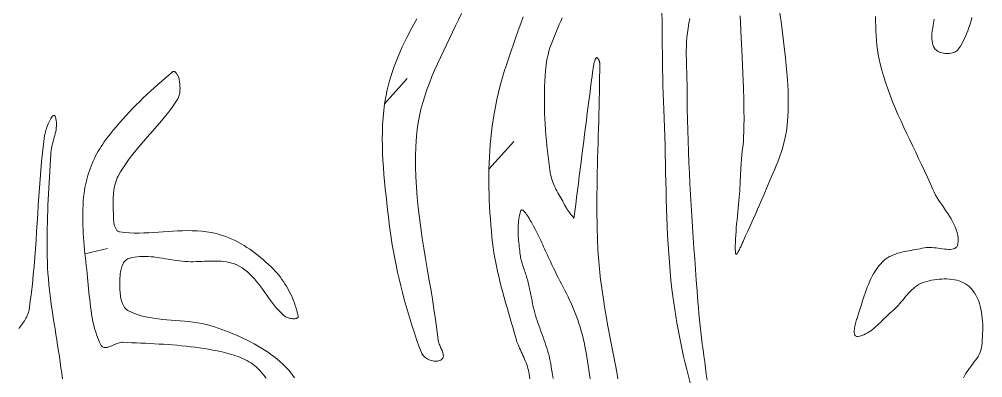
# Model space of a CAD drawing. Header units: inches. Extents: x -12 to 23, y -13.2 to 21.7.
# Drawn here: x 15.91 to 21.16, y -1.04 to 0.91 of the extents above; entities that cross this region are included whole.
import ezdxf

# ---------------------------------------------------------------- set-up
doc = ezdxf.new("R2010")
doc.units = ezdxf.units.IN
doc.header["$MEASUREMENT"] = 0
doc.layers.get('0').update_dxf_attribs({"lineweight": 0})

msp = doc.modelspace()

# ---------------------------------------------------------------- linework, layer by layer
at = {"color": 7, "linetype": 'Continuous', "lineweight": 0}
for p, q in [((18.074, 0.9156), (18.0458, 0.8652)), ((18.2843, 0.8762), (18.3008, 0.9103)), ((18.3008, 0.9103), (18.317, 0.9443)), ((18.0458, 0.8652), (18.0191, 0.8143)), ((18.251, 0.8079), (18.2677, 0.8421)), ((18.2677, 0.8421), (18.2843, 0.8762)), ((18.0191, 0.8143), (17.994, 0.7626)), ((18.2343, 0.7737), (18.251, 0.8079)), ((17.994, 0.7626), (17.9709, 0.7101)), ((18.2015, 0.7049), (18.2178, 0.7394)), ((18.2178, 0.7394), (18.2343, 0.7737)), ((17.9709, 0.7101), (17.9498, 0.6567)), ((18.1857, 0.6704), (18.2015, 0.7049)), ((17.9498, 0.6567), (17.9312, 0.6023)), ((18.1557, 0.6009), (18.1704, 0.6357)), ((18.1704, 0.6357), (18.1857, 0.6704)), ((17.9312, 0.6023), (17.9205, 0.5656)), ((18.1417, 0.5658), (18.1557, 0.6009)), ((17.9114, 0.5286), (17.9038, 0.4913)), ((17.9205, 0.5656), (17.9114, 0.5286)), ((18.1165, 0.4952), (18.1286, 0.5306)), ((18.1286, 0.5306), (18.1417, 0.5658)), ((17.9038, 0.4913), (17.8977, 0.4536)), ((18.1054, 0.4595), (18.1165, 0.4952)), ((17.8977, 0.4536), (17.8928, 0.4158)), ((18.0871, 0.3873), (18.0956, 0.4235)), ((18.0956, 0.4235), (18.1054, 0.4595)), ((17.8892, 0.3777), (17.8868, 0.3394)), ((17.8928, 0.4158), (17.8892, 0.3777)), ((18.08, 0.3508), (18.0871, 0.3873)), ((17.8868, 0.3394), (17.8854, 0.3009)), ((18.0745, 0.314), (18.08, 0.3508)), ((17.8854, 0.3009), (17.885, 0.2623)), ((18.0672, 0.2213), (18.0707, 0.2768)), ((18.0707, 0.2768), (18.0745, 0.314)), ((17.885, 0.2623), (17.8855, 0.2236)), ((17.8855, 0.2236), (17.8867, 0.1848)), ((18.0657, 0.1658), (18.0672, 0.2213)), ((17.8867, 0.1848), (17.8887, 0.146)), ((18.0659, 0.1104), (18.0657, 0.1658)), ((17.8887, 0.146), (17.8912, 0.1072)), ((17.8912, 0.1072), (17.8943, 0.0683)), ((18.0677, 0.055), (18.0659, 0.1104)), ((17.8943, 0.0683), (17.8978, 0.0295)), ((18.0709, -0.0005), (18.0677, 0.055)), ((17.8978, 0.0295), (17.9016, -0.0092)), ((17.9016, -0.0092), (17.9057, -0.0478)), ((17.9057, -0.0478), (17.9099, -0.0863)), ((18.0754, -0.0558), (18.0709, -0.0005)), ((17.9099, -0.0863), (17.9142, -0.1246)), ((18.081, -0.1112), (18.0754, -0.0558)), ((17.9142, -0.1246), (17.9185, -0.1627)), ((18.0876, -0.1666), (18.081, -0.1112)), ((17.9185, -0.1627), (17.923, -0.2004)), ((17.923, -0.2004), (17.9279, -0.2381)), ((18.095, -0.222), (18.0876, -0.1666)), ((17.9279, -0.2381), (17.9334, -0.2757)), ((18.1032, -0.2773), (18.095, -0.222)), ((17.9334, -0.2757), (17.9394, -0.3133)), ((17.9394, -0.3133), (17.9459, -0.3507)), ((18.1118, -0.3326), (18.1032, -0.2773)), ((17.9459, -0.3507), (17.9529, -0.3881)), ((18.1209, -0.388), (18.1118, -0.3326)), ((17.9529, -0.3881), (17.9604, -0.4255)), ((18.1301, -0.4433), (18.1209, -0.388)), ((17.9604, -0.4255), (17.9683, -0.4627)), ((17.9683, -0.4627), (17.9767, -0.4999)), ((18.1395, -0.4986), (18.1301, -0.4433)), ((17.9767, -0.4999), (17.9856, -0.5369)), ((18.1488, -0.5539), (18.1395, -0.4986)), ((17.9856, -0.5369), (17.9949, -0.5739)), ((17.9949, -0.5739), (18.0047, -0.6107)), ((18.1579, -0.6092), (18.1488, -0.5539)), ((18.0047, -0.6107), (18.0149, -0.6474)), ((18.1666, -0.6646), (18.1579, -0.6092)), ((18.0149, -0.6474), (18.0256, -0.684)), ((18.1748, -0.7199), (18.1666, -0.6646)), ((18.0256, -0.684), (18.0367, -0.7204)), ((18.0367, -0.7204), (18.0482, -0.7567)), ((18.1823, -0.7752), (18.1748, -0.7199)), ((18.0482, -0.7567), (18.0601, -0.7928)), ((18.189, -0.8305), (18.1823, -0.7752)), ((18.0601, -0.7928), (18.0724, -0.8288)), ((18.0724, -0.8288), (18.085, -0.8646)), ((18.1899, -0.8361), (18.189, -0.8305)), ((18.189, -0.8305), (18.189, -0.8305)), ((18.1913, -0.8418), (18.1899, -0.8361)), ((18.085, -0.8646), (18.0981, -0.9003)), ((18.1932, -0.8476), (18.1913, -0.8418)), ((18.1953, -0.8535), (18.1932, -0.8476)), ((18.1978, -0.8595), (18.1953, -0.8535)), ((18.2004, -0.8656), (18.1978, -0.8595)), ((18.2031, -0.8717), (18.2004, -0.8656)), ((18.2058, -0.8777), (18.2031, -0.8717)), ((18.2084, -0.8837), (18.2058, -0.8777)), ((18.2109, -0.8897), (18.2084, -0.8837)), ((18.2131, -0.8955), (18.2109, -0.8897)), ((18.0981, -0.9003), (18.1005, -0.9056)), ((18.1005, -0.9056), (18.1037, -0.9108)), ((18.1037, -0.9108), (18.1075, -0.9157)), ((18.1075, -0.9157), (18.1118, -0.9204)), ((18.1118, -0.9204), (18.1167, -0.9249)), ((18.1167, -0.9249), (18.122, -0.929)), ((18.122, -0.929), (18.1278, -0.9327)), ((18.1278, -0.9327), (18.1338, -0.9361)), ((18.1338, -0.9361), (18.1401, -0.9392)), ((18.1401, -0.9392), (18.1466, -0.9418)), ((18.1466, -0.9418), (18.1533, -0.9439)), ((18.1533, -0.9439), (18.16, -0.9456)), ((18.1921, -0.9458), (18.1978, -0.944)), ((18.1978, -0.944), (18.2032, -0.9415)), ((18.2032, -0.9415), (18.208, -0.9383)), ((18.208, -0.9383), (18.2118, -0.9348)), ((18.2118, -0.9348), (18.2146, -0.9309)), ((18.215, -0.9012), (18.2131, -0.8955)), ((18.2146, -0.9309), (18.2165, -0.9266)), ((18.2165, -0.9067), (18.215, -0.9012)), ((18.2175, -0.9121), (18.2165, -0.9067)), ((18.2165, -0.9266), (18.2176, -0.9221)), ((18.2178, -0.9172), (18.2175, -0.9121)), ((18.2176, -0.9221), (18.2178, -0.9172)), ((18.16, -0.9456), (18.1667, -0.9467)), ((18.1667, -0.9467), (18.1733, -0.9474)), ((18.1733, -0.9474), (18.1798, -0.9474)), ((18.1798, -0.9474), (18.1861, -0.9469)), ((18.1861, -0.9469), (18.1921, -0.9458))]:
    msp.add_line(p, q, dxfattribs=at)
at = {"color": 30, "linetype": 'Continuous', "lineweight": 0, "true_color": 0xff7e00}
for p, q in [((17.8977, 0.4536), (18.0215, 0.59)), ((18.4664, 0.0968), (18.6018, 0.2471)), ((16.2654, -0.3626), (16.388, -0.3332))]:
    msp.add_line(p, q, dxfattribs=at)
at = {"color": 7, "linetype": 'Continuous', "lineweight": 0, "flags": 128}
for points in [[(19.409, 0.9479), (19.4094, 0.904), (19.4098, 0.8601), (19.4102, 0.8162), (19.4106, 0.7723), (19.4111, 0.7284), (19.4117, 0.6846), (19.4124, 0.6408), (19.4132, 0.597), (19.4143, 0.5533), (19.4156, 0.5097), (19.4171, 0.4661), (19.4189, 0.4226), (19.421, 0.3737), (19.4228, 0.3247), (19.4243, 0.2758), (19.4256, 0.2268), (19.4267, 0.1778), (19.4278, 0.1287), (19.4289, 0.0797), (19.4299, 0.0307), (19.431, -0.0183), (19.4323, -0.0673), (19.4337, -0.1163), (19.4354, -0.1653), (19.4373, -0.2142), (19.4396, -0.2631), (19.4422, -0.312), (19.4454, -0.3609), (19.449, -0.4097), (19.4531, -0.4584), (19.4579, -0.5071), (19.4633, -0.5558), (19.4679, -0.5926), (19.4729, -0.6293), (19.4783, -0.6659), (19.4842, -0.7025), (19.4904, -0.739), (19.4971, -0.7755), (19.504, -0.8119), (19.5114, -0.8482), (19.519, -0.8845), (19.527, -0.9208), (19.5353, -0.9569), (19.5438, -0.993), (19.5526, -1.0291), (19.5617, -1.0651)], [(19.8352, 0.9319), (19.8411, 0.8127), (19.8458, 0.7085), (19.8495, 0.6182), (19.8523, 0.5406), (19.8542, 0.4745), (19.8553, 0.4185), (19.8558, 0.3716), (19.8556, 0.3324), (19.8549, 0.2998), (19.8537, 0.2726), (19.8522, 0.2494), (19.8504, 0.2292), (19.8484, 0.2107), (19.8462, 0.1926), (19.844, 0.1737), (19.8419, 0.1529), (19.8398, 0.1288), (19.838, 0.1004), (19.8364, 0.0663), (19.8352, 0.0253), (19.8348, 0.0118), (19.8339, -0.0032), (19.8328, -0.0195), (19.8314, -0.0369), (19.8297, -0.0553), (19.8279, -0.0746), (19.8259, -0.0945), (19.8239, -0.1151), (19.8218, -0.136), (19.8197, -0.1572), (19.8177, -0.1785), (19.8157, -0.1998), (19.8139, -0.221), (19.8123, -0.2418), (19.8109, -0.2621), (19.8098, -0.2819), (19.8089, -0.3009), (19.8085, -0.319), (19.8084, -0.336), (19.8088, -0.3519), (19.8092, -0.3571), (19.81, -0.3609), (19.8111, -0.3633), (19.8125, -0.3644), (19.8142, -0.3643), (19.8161, -0.3631), (19.8182, -0.3609), (19.8205, -0.3579), (19.8229, -0.3541), (19.8255, -0.3496), (19.8282, -0.3445), (19.831, -0.339), (19.8339, -0.3331), (19.8367, -0.327), (19.8396, -0.3207), (19.8425, -0.3144), (19.8453, -0.3081), (19.848, -0.302), (19.8507, -0.2961), (19.8532, -0.2906), (19.8648, -0.2654), (19.8762, -0.2404), (19.8874, -0.2158), (19.8984, -0.1915), (19.9091, -0.1674), (19.9197, -0.1436), (19.93, -0.1202), (19.9402, -0.097), (19.9502, -0.0741), (19.9599, -0.0515), (19.9695, -0.0293), (19.9789, -0.0073), (19.9881, 0.0144), (19.9971, 0.0357), (20.0059, 0.0568), (20.0146, 0.0776), (20.0231, 0.098), (20.0314, 0.1181), (20.0396, 0.1379), (20.0476, 0.1574), (20.0643, 0.2041), (20.0771, 0.253), (20.0865, 0.3039), (20.0928, 0.3567), (20.0962, 0.4112), (20.0971, 0.4671), (20.0957, 0.5244), (20.0925, 0.5828), (20.0877, 0.6422), (20.0817, 0.7023), (20.0747, 0.763), (20.0672, 0.8242), (20.0593, 0.8856), (20.0514, 0.947)], [(18.6525, 0.9259), (18.6392, 0.8888), (18.6259, 0.8517), (18.6126, 0.8146), (18.5995, 0.7774), (18.5865, 0.7402), (18.5739, 0.7029), (18.5617, 0.6654), (18.5499, 0.6278), (18.5387, 0.5901), (18.5281, 0.5522), (18.5183, 0.514), (18.5092, 0.4756), (18.501, 0.437), (18.4938, 0.398), (18.4884, 0.3649), (18.4837, 0.3317), (18.4796, 0.2984), (18.476, 0.265), (18.473, 0.2315), (18.4706, 0.1979), (18.4687, 0.1643), (18.4673, 0.1306), (18.4664, 0.0968), (18.4659, 0.063), (18.4659, 0.0292), (18.4663, -0.0046), (18.4671, -0.0384), (18.4683, -0.0722), (18.4699, -0.106), (18.4718, -0.1397), (18.474, -0.1734), (18.4766, -0.207), (18.4794, -0.2406), (18.4825, -0.274), (18.4855, -0.3018), (18.4891, -0.3294), (18.4933, -0.357), (18.498, -0.3844), (18.5032, -0.4117), (18.5088, -0.439), (18.5148, -0.4661), (18.5212, -0.4932), (18.5279, -0.5202), (18.5349, -0.5472), (18.5421, -0.5741), (18.5495, -0.6009), (18.5571, -0.6278), (18.5647, -0.6546), (18.5724, -0.6813), (18.5802, -0.7081), (18.5879, -0.7348), (18.5956, -0.7615), (18.6031, -0.7883), (18.6105, -0.815), (18.6136, -0.8254), (18.617, -0.8358), (18.6206, -0.846), (18.6246, -0.8561), (18.6287, -0.8661), (18.633, -0.8761), (18.6375, -0.886), (18.642, -0.8959), (18.6465, -0.9058), (18.651, -0.9157), (18.6555, -0.9256), (18.6598, -0.9355), (18.664, -0.9455), (18.6681, -0.9555), (18.6719, -0.9656), (18.6754, -0.9758), (18.6786, -0.9861), (18.6814, -0.9966), (18.6839, -1.0072), (18.6858, -1.0179), (18.6895, -1.0425)], [(19.1692, -1.0427), (19.1621, -1.0058), (19.155, -0.9689), (19.1478, -0.9321), (19.1406, -0.8952), (19.1335, -0.8583), (19.1265, -0.8214), (19.1196, -0.7845), (19.1128, -0.7476), (19.1062, -0.7106), (19.0998, -0.6736), (19.0937, -0.6365), (19.0878, -0.5994), (19.0822, -0.5622), (19.077, -0.525), (19.0744, -0.5049), (19.072, -0.4847), (19.0698, -0.4645), (19.0678, -0.4443), (19.066, -0.4241), (19.0643, -0.4038), (19.0629, -0.3836), (19.0615, -0.3633), (19.0603, -0.343), (19.0593, -0.3227), (19.0584, -0.3023), (19.0576, -0.282), (19.0569, -0.2616), (19.0563, -0.2413), (19.0558, -0.2209), (19.0554, -0.2006), (19.055, -0.1802), (19.0548, -0.1599), (19.0546, -0.1396), (19.0544, -0.1192), (19.0543, -0.0795), (19.0545, -0.0397), (19.0549, 0), (19.0555, 0.0397), (19.0563, 0.0794), (19.0572, 0.1192), (19.0583, 0.1589), (19.0595, 0.1986), (19.0607, 0.2383), (19.0619, 0.2781), (19.0632, 0.3178), (19.0644, 0.3575), (19.0655, 0.3972), (19.0666, 0.437), (19.0675, 0.4767), (19.0684, 0.5164), (19.069, 0.5562), (19.0694, 0.5959), (19.0696, 0.6356), (19.0695, 0.6754), (19.0694, 0.6772), (19.0691, 0.6792), (19.0686, 0.6813), (19.0679, 0.6835), (19.0671, 0.6857), (19.0662, 0.688), (19.0651, 0.6903), (19.064, 0.6925), (19.0628, 0.6946), (19.0615, 0.6966), (19.0602, 0.6984), (19.0589, 0.7001), (19.0576, 0.7015), (19.0563, 0.7026), (19.055, 0.7035), (19.0538, 0.704), (19.0526, 0.7041), (19.0515, 0.7038), (19.0506, 0.703), (19.0497, 0.7018), (19.0473, 0.6969), (19.0452, 0.692), (19.0432, 0.687), (19.0415, 0.6818), (19.0399, 0.6766), (19.0385, 0.6713), (19.0372, 0.666), (19.0361, 0.6606), (19.035, 0.6551), (19.0341, 0.6496), (19.0332, 0.6441), (19.0325, 0.6385), (19.0318, 0.6329), (19.0311, 0.6273), (19.0304, 0.6218), (19.0298, 0.6162), (19.0292, 0.6106), (19.0285, 0.605), (19.0279, 0.5995), (19.0271, 0.594), (19.0219, 0.5558), (19.0168, 0.5176), (19.0117, 0.4794), (19.0067, 0.4411), (19.0017, 0.4029), (18.9969, 0.3647), (18.992, 0.3264), (18.9872, 0.2881), (18.9824, 0.2499), (18.9777, 0.2116), (18.9729, 0.1733), (18.9682, 0.135), (18.9634, 0.0968), (18.9586, 0.0585), (18.9538, 0.0202), (18.949, -0.018), (18.9441, -0.0563), (18.9392, -0.0945), (18.9342, -0.1328), (18.9292, -0.171), (18.9292, -0.1712), (18.9291, -0.1714), (18.929, -0.1714), (18.9289, -0.1714), (18.9288, -0.1713), (18.9287, -0.1711), (18.9286, -0.1708), (18.9284, -0.1705), (18.9283, -0.1701), (18.9281, -0.1697), (18.928, -0.1693), (18.9278, -0.1688), (18.9276, -0.1684), (18.9275, -0.1679), (18.9273, -0.1675), (18.9271, -0.1671), (18.9269, -0.1667), (18.9267, -0.1663), (18.9266, -0.166), (18.9264, -0.1657), (18.9245, -0.1632), (18.9226, -0.1607), (18.9206, -0.1582), (18.9187, -0.1557), (18.9167, -0.1533), (18.9147, -0.1508), (18.9126, -0.1484), (18.9106, -0.146), (18.9086, -0.1435), (18.9066, -0.1411), (18.9046, -0.1386), (18.9027, -0.1362), (18.9007, -0.1337), (18.8989, -0.1311), (18.897, -0.1286), (18.8952, -0.1259), (18.8935, -0.1233), (18.8918, -0.1206), (18.8902, -0.1178), (18.8887, -0.115), (18.8838, -0.1056), (18.8786, -0.0962), (18.8734, -0.0868), (18.8681, -0.0775), (18.8627, -0.0681), (18.8572, -0.0588), (18.8519, -0.0494), (18.8465, -0.04), (18.8413, -0.0306), (18.8362, -0.0211), (18.8312, -0.0115), (18.8265, -0.0019), (18.822, 0.0078), (18.8177, 0.0177), (18.8138, 0.0276), (18.8103, 0.0377), (18.8071, 0.0479), (18.8043, 0.0582), (18.802, 0.0687), (18.8002, 0.0794), (18.7962, 0.1083), (18.7924, 0.1372), (18.7887, 0.1662), (18.7854, 0.1953), (18.7822, 0.2245), (18.7793, 0.2536), (18.7767, 0.2828), (18.7745, 0.3121), (18.7725, 0.3414), (18.7709, 0.3707), (18.7696, 0.4), (18.7688, 0.4292), (18.7683, 0.4585), (18.7682, 0.4878), (18.7686, 0.5171), (18.7694, 0.5463), (18.7707, 0.5755), (18.7725, 0.6046), (18.7748, 0.6337), (18.7776, 0.6627), (18.7802, 0.6821), (18.7837, 0.7012), (18.788, 0.7201), (18.7931, 0.7387), (18.7988, 0.7572), (18.805, 0.7755), (18.8117, 0.7937), (18.8189, 0.8118), (18.8263, 0.8298), (18.8339, 0.8478), (18.8416, 0.8657), (18.8494, 0.8837), (18.8571, 0.9016), (18.8646, 0.9196)], [(19.6549, -1.0495), (19.6504, -1.0168), (19.6459, -0.9841), (19.6415, -0.9513), (19.6371, -0.9186), (19.6328, -0.8859), (19.6287, -0.8531), (19.6247, -0.8204), (19.6208, -0.7876), (19.6172, -0.7548), (19.6137, -0.722), (19.6105, -0.6892), (19.6076, -0.6563), (19.6049, -0.6234), (19.6004, -0.5652), (19.596, -0.5069), (19.5917, -0.4487), (19.5874, -0.3904), (19.5833, -0.3321), (19.5792, -0.2739), (19.5753, -0.2156), (19.5716, -0.1572), (19.568, -0.0989), (19.5646, -0.0406), (19.5615, 0.0177), (19.5586, 0.0761), (19.5559, 0.1344), (19.5535, 0.1928), (19.5513, 0.2512), (19.5495, 0.3095), (19.548, 0.3679), (19.5469, 0.4263), (19.5461, 0.4847), (19.5457, 0.5431), (19.5455, 0.5635), (19.545, 0.5842), (19.5443, 0.6054), (19.5435, 0.6269), (19.5427, 0.6488), (19.542, 0.6711), (19.5416, 0.6938), (19.5414, 0.7169), (19.5415, 0.7405), (19.5422, 0.7644), (19.5434, 0.7888), (19.5452, 0.8136), (19.5478, 0.8389), (19.5513, 0.8646), (19.5557, 0.8908), (19.5611, 0.9174)], [(17.4076, -1.0374), (17.3978, -1.024), (17.3876, -1.0109), (17.377, -0.9982), (17.366, -0.9859), (17.3545, -0.974), (17.3426, -0.9626), (17.3268, -0.9485), (17.3106, -0.9349), (17.2939, -0.9218), (17.2769, -0.9092), (17.2595, -0.897), (17.2417, -0.8853), (17.2237, -0.874), (17.2053, -0.8631), (17.1867, -0.8526), (17.1678, -0.8425), (17.1487, -0.8328), (17.1294, -0.8234), (17.1099, -0.8144), (17.0903, -0.8057), (17.0706, -0.7973), (17.0507, -0.7893), (17.0308, -0.7815), (17.0108, -0.774), (16.9907, -0.7667), (16.9707, -0.7597), (16.9482, -0.7527), (16.9253, -0.7468), (16.9022, -0.7418), (16.8788, -0.7378), (16.8552, -0.7345), (16.8315, -0.7317), (16.8076, -0.7294), (16.7837, -0.7274), (16.7597, -0.7255), (16.7357, -0.7236), (16.7118, -0.7217), (16.688, -0.7194), (16.6643, -0.7168), (16.6408, -0.7136), (16.6175, -0.7098), (16.5945, -0.7051), (16.5717, -0.6994), (16.5494, -0.6926), (16.5274, -0.6846), (16.5058, -0.6752), (16.4986, -0.6712), (16.492, -0.6664), (16.4862, -0.6608), (16.481, -0.6546), (16.4765, -0.6478), (16.4725, -0.6405), (16.469, -0.6327), (16.466, -0.6244), (16.4635, -0.6158), (16.4614, -0.6069), (16.4597, -0.5978), (16.4583, -0.5884), (16.4573, -0.579), (16.4564, -0.5695), (16.4559, -0.56), (16.4555, -0.5505), (16.4552, -0.5412), (16.4551, -0.5321), (16.4551, -0.5232), (16.4551, -0.5146), (16.4551, -0.5076), (16.4553, -0.5004), (16.4557, -0.4929), (16.4562, -0.4852), (16.4569, -0.4775), (16.4578, -0.4697), (16.459, -0.4619), (16.4604, -0.4542), (16.4621, -0.4466), (16.4641, -0.4392), (16.4665, -0.432), (16.4692, -0.4251), (16.4722, -0.4186), (16.4757, -0.4125), (16.4795, -0.4069), (16.4838, -0.4018), (16.4886, -0.3973), (16.4938, -0.3934), (16.4995, -0.3902), (16.5058, -0.3878), (16.5204, -0.3838), (16.5352, -0.3808), (16.55, -0.3787), (16.565, -0.3773), (16.58, -0.3768), (16.5952, -0.3769), (16.6104, -0.3775), (16.6256, -0.3787), (16.641, -0.3803), (16.6563, -0.3823), (16.6717, -0.3846), (16.6872, -0.387), (16.7026, -0.3896), (16.718, -0.3922), (16.7334, -0.3948), (16.7489, -0.3973), (16.7642, -0.3996), (16.7796, -0.4017), (16.7949, -0.4034), (16.8101, -0.4047), (16.825, -0.4055), (16.84, -0.4058), (16.8552, -0.4058), (16.8704, -0.4055), (16.8858, -0.4049), (16.9011, -0.4043), (16.9165, -0.4036), (16.9319, -0.403), (16.9472, -0.4025), (16.9625, -0.4022), (16.9777, -0.4022), (16.9927, -0.4026), (17.0077, -0.4035), (17.0224, -0.405), (17.037, -0.4071), (17.0513, -0.4099), (17.0654, -0.4135), (17.0792, -0.418), (17.0928, -0.4235), (17.106, -0.4301), (17.1215, -0.4394), (17.1363, -0.4497), (17.1502, -0.461), (17.1635, -0.4731), (17.1762, -0.4859), (17.1884, -0.4994), (17.2002, -0.5135), (17.2116, -0.5279), (17.2227, -0.5428), (17.2337, -0.5578), (17.2445, -0.573), (17.2553, -0.5883), (17.2662, -0.6035), (17.2773, -0.6186), (17.2885, -0.6334), (17.3001, -0.6479), (17.3121, -0.662), (17.3245, -0.6755), (17.3375, -0.6884), (17.3511, -0.7006), (17.3543, -0.703), (17.3581, -0.7052), (17.3624, -0.7073), (17.367, -0.7092), (17.372, -0.7109), (17.3772, -0.7124), (17.3825, -0.7137), (17.3879, -0.7147), (17.3933, -0.7155), (17.3986, -0.716), (17.4037, -0.7161), (17.4085, -0.7159), (17.4129, -0.7154), (17.4169, -0.7145), (17.4204, -0.7133), (17.4233, -0.7116), (17.4255, -0.7095), (17.427, -0.707), (17.4275, -0.704), (17.4272, -0.7006), (17.4237, -0.6866), (17.4199, -0.6726), (17.4158, -0.6587), (17.4113, -0.6449), (17.4064, -0.6311), (17.4012, -0.6175), (17.3956, -0.6039), (17.3897, -0.5905), (17.3834, -0.5773), (17.3768, -0.5642), (17.3698, -0.5513), (17.3625, -0.5386), (17.3549, -0.5262), (17.3469, -0.514), (17.3386, -0.5021), (17.3299, -0.4904), (17.3209, -0.4791), (17.3116, -0.468), (17.3019, -0.4573), (17.2919, -0.447), (17.2788, -0.434), (17.2653, -0.4212), (17.2515, -0.4086), (17.2375, -0.3962), (17.2232, -0.384), (17.2086, -0.3722), (17.1938, -0.3606), (17.1787, -0.3494), (17.1633, -0.3385), (17.1477, -0.3281), (17.1319, -0.318), (17.1158, -0.3085), (17.0995, -0.2994), (17.0829, -0.2909), (17.0662, -0.2829), (17.0492, -0.2755), (17.032, -0.2688), (17.0146, -0.2627), (16.997, -0.2573), (16.9792, -0.2526), (16.9536, -0.2471), (16.9279, -0.243), (16.902, -0.24), (16.8761, -0.2381), (16.85, -0.2372), (16.8238, -0.237), (16.7975, -0.2376), (16.7712, -0.2386), (16.7448, -0.24), (16.7184, -0.2417), (16.6919, -0.2436), (16.6654, -0.2454), (16.639, -0.2471), (16.6125, -0.2486), (16.5861, -0.2496), (16.5598, -0.2501), (16.5335, -0.2499), (16.5072, -0.249), (16.4811, -0.2471), (16.4551, -0.2441), (16.4515, -0.2433), (16.4481, -0.2421), (16.4449, -0.2403), (16.442, -0.2382), (16.4394, -0.2356), (16.4369, -0.2328), (16.4346, -0.2296), (16.4326, -0.2261), (16.4307, -0.2224), (16.4291, -0.2185), (16.4276, -0.2144), (16.4263, -0.2102), (16.4251, -0.2059), (16.4242, -0.2016), (16.4233, -0.1972), (16.4226, -0.1929), (16.4221, -0.1886), (16.4217, -0.1844), (16.4214, -0.1804), (16.4213, -0.1765), (16.4209, -0.1645), (16.4204, -0.1525), (16.4199, -0.1403), (16.4195, -0.1281), (16.419, -0.1159), (16.4187, -0.1036), (16.4185, -0.0913), (16.4185, -0.0791), (16.4187, -0.0668), (16.4191, -0.0547), (16.4199, -0.0425), (16.4209, -0.0305), (16.4224, -0.0186), (16.4243, -0.0068), (16.4266, 0.0048), (16.4295, 0.0163), (16.4328, 0.0276), (16.4368, 0.0387), (16.4414, 0.0496), (16.4466, 0.0602), (16.4594, 0.083), (16.4731, 0.1053), (16.4875, 0.127), (16.5026, 0.1483), (16.5183, 0.1692), (16.5346, 0.1898), (16.5513, 0.21), (16.5683, 0.2301), (16.5856, 0.2499), (16.6031, 0.2697), (16.6206, 0.2894), (16.6382, 0.3092), (16.6556, 0.329), (16.6729, 0.3489), (16.6899, 0.369), (16.7065, 0.3894), (16.7227, 0.41), (16.7384, 0.4311), (16.7535, 0.4525), (16.7678, 0.4744), (16.7707, 0.4792), (16.7732, 0.4843), (16.7753, 0.4894), (16.7772, 0.4947), (16.7788, 0.5001), (16.7801, 0.5056), (16.7812, 0.5112), (16.782, 0.5169), (16.7826, 0.5226), (16.7829, 0.5284), (16.7831, 0.5343), (16.7831, 0.5401), (16.7829, 0.546), (16.7826, 0.5519), (16.7822, 0.5578), (16.7816, 0.5636), (16.7809, 0.5694), (16.7801, 0.5751), (16.7793, 0.5808), (16.7784, 0.5864), (16.7778, 0.5892), (16.7771, 0.5921), (16.7761, 0.5953), (16.7749, 0.5985), (16.7735, 0.6018), (16.7719, 0.6051), (16.7703, 0.6083), (16.7685, 0.6115), (16.7665, 0.6146), (16.7645, 0.6174), (16.7624, 0.6201), (16.7602, 0.6225), (16.758, 0.6246), (16.7558, 0.6263), (16.7535, 0.6276), (16.7512, 0.6285), (16.749, 0.6289), (16.7468, 0.6287), (16.7446, 0.628), (16.7425, 0.6266), (16.7425, 0.6266), (16.7425, 0.6266), (16.7425, 0.6266), (16.7425, 0.6266), (16.7221, 0.6094), (16.7018, 0.5922), (16.6816, 0.5747), (16.6615, 0.5571), (16.6416, 0.5393), (16.6219, 0.5214), (16.6023, 0.5032), (16.5829, 0.4848), (16.5637, 0.4662), (16.5447, 0.4475), (16.5259, 0.4284), (16.5074, 0.4092), (16.4892, 0.3897), (16.4713, 0.37), (16.4536, 0.35), (16.4363, 0.3298), (16.4193, 0.3093), (16.4027, 0.2885), (16.3864, 0.2675), (16.3705, 0.2462), (16.3619, 0.2339), (16.3535, 0.2214), (16.3454, 0.2087), (16.3377, 0.1957), (16.3303, 0.1825), (16.3232, 0.1691), (16.3165, 0.1555), (16.3101, 0.1417), (16.304, 0.1277), (16.2983, 0.1136), (16.2929, 0.0994), (16.2879, 0.085), (16.2832, 0.0705), (16.2789, 0.0559), (16.2749, 0.0413), (16.2713, 0.0265), (16.2681, 0.0118), (16.2653, -0.0031), (16.2628, -0.0179), (16.2607, -0.0328), (16.2581, -0.0546), (16.2561, -0.0765), (16.2546, -0.0984), (16.2536, -0.1203), (16.2531, -0.1423), (16.2529, -0.1643), (16.2532, -0.1863), (16.2538, -0.2084), (16.2547, -0.2304), (16.2559, -0.2524), (16.2574, -0.2745), (16.2591, -0.2965), (16.261, -0.3186), (16.2631, -0.3406), (16.2654, -0.3626), (16.2677, -0.3846), (16.2701, -0.4066), (16.2726, -0.4285), (16.2751, -0.4505), (16.2776, -0.4723), (16.2797, -0.4921), (16.2816, -0.512), (16.2835, -0.5319), (16.2853, -0.5519), (16.2871, -0.572), (16.2889, -0.5921), (16.2909, -0.6122), (16.2931, -0.6322), (16.2955, -0.6522), (16.2982, -0.6721), (16.3012, -0.6919), (16.3047, -0.7115), (16.3086, -0.731), (16.313, -0.7504), (16.318, -0.7695), (16.3236, -0.7884), (16.33, -0.807), (16.337, -0.8254), (16.3449, -0.8434), (16.3536, -0.8612), (16.3567, -0.8658), (16.3604, -0.8692), (16.3645, -0.8715), (16.3692, -0.8728), (16.3743, -0.8732), (16.3798, -0.8728), (16.3857, -0.8717), (16.3918, -0.87), (16.3982, -0.8679), (16.4048, -0.8653), (16.4116, -0.8626), (16.4184, -0.8597), (16.4254, -0.8567), (16.4323, -0.8539), (16.4393, -0.8512), (16.4462, -0.8488), (16.4529, -0.8468), (16.4595, -0.8453), (16.4659, -0.8444), (16.472, -0.8443), (16.4966, -0.8453), (16.5212, -0.8463), (16.5458, -0.8473), (16.5704, -0.8484), (16.595, -0.8495), (16.6197, -0.8507), (16.6443, -0.852), (16.6689, -0.8535), (16.6935, -0.855), (16.7181, -0.8567), (16.7427, -0.8586), (16.7672, -0.8607), (16.7917, -0.8629), (16.8162, -0.8655), (16.8407, -0.8682), (16.8651, -0.8713), (16.8894, -0.8746), (16.9138, -0.8782), (16.938, -0.8822), (16.9623, -0.8865), (16.9748, -0.8889), (16.9874, -0.8914), (17.0001, -0.894), (17.0128, -0.8967), (17.0255, -0.8997), (17.0382, -0.9028), (17.0508, -0.9061), (17.0634, -0.9097), (17.0758, -0.9135), (17.0881, -0.9177), (17.1003, -0.9221), (17.1123, -0.9269), (17.1241, -0.932), (17.1357, -0.9375), (17.147, -0.9434), (17.158, -0.9497), (17.1688, -0.9564), (17.1792, -0.9636), (17.1893, -0.9713), (17.1989, -0.9795), (17.2136, -0.9935), (17.2274, -1.0082), (17.2403, -1.0237), (17.2526, -1.0398)], [(16.1423, -1.0429), (16.1386, -1.0127), (16.1346, -0.9824), (16.1304, -0.9522), (16.1259, -0.922), (16.1213, -0.8919), (16.1165, -0.8617), (16.1117, -0.8316), (16.1069, -0.8014), (16.102, -0.7713), (16.0972, -0.7411), (16.0926, -0.711), (16.088, -0.6808), (16.0837, -0.6506), (16.0795, -0.6204), (16.0757, -0.5902), (16.0721, -0.5599), (16.069, -0.5296), (16.0662, -0.4993), (16.0638, -0.4689), (16.062, -0.4385), (16.0606, -0.4077), (16.0596, -0.3769), (16.059, -0.346), (16.0587, -0.3152), (16.0587, -0.2843), (16.059, -0.2535), (16.0595, -0.2226), (16.0603, -0.1917), (16.0613, -0.1609), (16.0625, -0.13), (16.0638, -0.0991), (16.0653, -0.0683), (16.0669, -0.0374), (16.0686, -0.0065), (16.0703, 0.0243), (16.0721, 0.0552), (16.0738, 0.086), (16.0756, 0.1169), (16.0773, 0.1477), (16.0789, 0.1785), (16.0797, 0.1888), (16.0811, 0.199), (16.0828, 0.2093), (16.085, 0.2196), (16.0874, 0.2299), (16.09, 0.2402), (16.0928, 0.2505), (16.0956, 0.2607), (16.0983, 0.271), (16.101, 0.2813), (16.1035, 0.2915), (16.1057, 0.3017), (16.1075, 0.3118), (16.109, 0.322), (16.1099, 0.332), (16.1102, 0.342), (16.1099, 0.352), (16.1089, 0.3619), (16.107, 0.3717), (16.1043, 0.3814), (16.1022, 0.386), (16.0998, 0.3887), (16.097, 0.3896), (16.0939, 0.3889), (16.0906, 0.3867), (16.087, 0.3832), (16.0834, 0.3786), (16.0796, 0.3729), (16.0758, 0.3664), (16.072, 0.3592), (16.0683, 0.3514), (16.0647, 0.3431), (16.0612, 0.3346), (16.0579, 0.326), (16.0548, 0.3174), (16.0521, 0.309), (16.0497, 0.3009), (16.0477, 0.2933), (16.0462, 0.2862), (16.0451, 0.28), (16.039, 0.2329), (16.0336, 0.1857), (16.0288, 0.1384), (16.0244, 0.091), (16.0206, 0.0437), (16.017, -0.0038), (16.0138, -0.0512), (16.0107, -0.0987), (16.0078, -0.1462), (16.0049, -0.1937), (16.002, -0.2412), (15.9989, -0.2886), (15.9956, -0.3361), (15.9921, -0.3835), (15.9882, -0.4309), (15.9839, -0.4782), (15.979, -0.5255), (15.9736, -0.5726), (15.9674, -0.6197), (15.9606, -0.6668), (15.959, -0.6749), (15.9569, -0.6828), (15.9543, -0.6906), (15.9512, -0.6982), (15.9477, -0.7056), (15.9438, -0.7129), (15.9396, -0.7201), (15.9351, -0.7272), (15.9304, -0.7342), (15.9255, -0.7411), (15.9204, -0.748), (15.9153, -0.7549), (15.9101, -0.7617), (15.9049, -0.7685)], [(18.8154, -1.0403), (18.8125, -1.0199), (18.8093, -0.9994), (18.806, -0.979), (18.8026, -0.9587), (18.7999, -0.9445), (18.7968, -0.9303), (18.7934, -0.9163), (18.7897, -0.9024), (18.7857, -0.8886), (18.7815, -0.8748), (18.777, -0.8612), (18.7724, -0.8475), (18.7676, -0.8339), (18.7628, -0.8204), (18.7578, -0.8068), (18.7529, -0.7933), (18.7479, -0.7797), (18.7429, -0.7662), (18.7381, -0.7526), (18.7333, -0.739), (18.7287, -0.7254), (18.7242, -0.7116), (18.72, -0.6979), (18.716, -0.684), (18.7138, -0.6759), (18.7117, -0.6677), (18.7097, -0.6596), (18.7078, -0.6513), (18.7059, -0.6431), (18.7042, -0.6349), (18.7025, -0.6266), (18.7008, -0.6183), (18.6991, -0.61), (18.6975, -0.6018), (18.6959, -0.5935), (18.6943, -0.5852), (18.6927, -0.5769), (18.691, -0.5686), (18.6894, -0.5603), (18.6877, -0.552), (18.6859, -0.5438), (18.6841, -0.5355), (18.6822, -0.5273), (18.6802, -0.5192), (18.6781, -0.5111), (18.6758, -0.503), (18.6734, -0.495), (18.6709, -0.487), (18.6683, -0.4791), (18.6656, -0.4712), (18.6629, -0.4632), (18.6602, -0.4553), (18.6575, -0.4474), (18.6548, -0.4395), (18.6521, -0.4315), (18.6496, -0.4236), (18.6471, -0.4156), (18.6448, -0.4076), (18.6427, -0.3996), (18.6407, -0.3915), (18.6389, -0.3833), (18.6373, -0.3751), (18.636, -0.3669), (18.635, -0.3585), (18.6338, -0.3472), (18.6325, -0.3357), (18.6313, -0.3242), (18.6301, -0.3127), (18.629, -0.3011), (18.6279, -0.2895), (18.627, -0.2778), (18.6263, -0.2662), (18.6257, -0.2546), (18.6253, -0.243), (18.6252, -0.2314), (18.6253, -0.2198), (18.6257, -0.2084), (18.6264, -0.1969), (18.6274, -0.1856), (18.6288, -0.1743), (18.6307, -0.1631), (18.6329, -0.1521), (18.6356, -0.1411), (18.6388, -0.1303), (18.6401, -0.1272), (18.6418, -0.1252), (18.6438, -0.1242), (18.646, -0.1241), (18.6485, -0.1249), (18.6512, -0.1264), (18.654, -0.1286), (18.657, -0.1314), (18.6601, -0.1347), (18.6633, -0.1384), (18.6664, -0.1424), (18.6696, -0.1468), (18.6728, -0.1513), (18.6759, -0.1559), (18.679, -0.1605), (18.6818, -0.1651), (18.6846, -0.1695), (18.6871, -0.1737), (18.6894, -0.1776), (18.6915, -0.181), (18.6977, -0.1917), (18.7038, -0.2025), (18.7097, -0.2134), (18.7155, -0.2244), (18.7212, -0.2354), (18.7269, -0.2465), (18.7324, -0.2576), (18.7378, -0.2689), (18.7432, -0.2801), (18.7486, -0.2914), (18.7538, -0.3027), (18.7591, -0.3141), (18.7643, -0.3255), (18.7695, -0.3368), (18.7746, -0.3482), (18.7798, -0.3596), (18.785, -0.371), (18.7902, -0.3824), (18.7954, -0.3937), (18.8007, -0.405), (18.8091, -0.4226), (18.8176, -0.4402), (18.8263, -0.4576), (18.8351, -0.475), (18.844, -0.4924), (18.8529, -0.5098), (18.8619, -0.5271), (18.8708, -0.5445), (18.8796, -0.5619), (18.8883, -0.5794), (18.897, -0.5969), (18.9054, -0.6145), (18.9136, -0.6322), (18.9216, -0.65), (18.9294, -0.6679), (18.9368, -0.686), (18.9438, -0.7042), (18.9505, -0.7226), (18.9568, -0.7412), (18.9626, -0.7601), (18.9691, -0.783), (18.9752, -0.8062), (18.9807, -0.8294), (18.9859, -0.8528), (18.9906, -0.8763), (18.9951, -0.8998), (18.9993, -0.9235), (19.0032, -0.9472), (19.0069, -0.971), (19.0104, -0.9949), (19.0138, -1.0187), (19.0171, -1.0427)]]:
    msp.add_lwpolyline(points, dxfattribs=at)
at = {"color": 7, "linetype": 'Continuous', "lineweight": 0}
for points in [[(20.5731, 0.9273), (20.5729, 0.9014), (20.5732, 0.8755), (20.574, 0.8496), (20.5753, 0.8238), (20.5773, 0.7981), (20.5799, 0.7725), (20.5832, 0.747), (20.5873, 0.7216), (20.5921, 0.6963), (20.5979, 0.6712), (20.6073, 0.6353), (20.6177, 0.5998), (20.629, 0.5645), (20.6411, 0.5295), (20.654, 0.4948), (20.6675, 0.4603), (20.6817, 0.426), (20.6964, 0.3918), (20.7115, 0.3578), (20.727, 0.324), (20.7428, 0.2902), (20.7588, 0.2565), (20.775, 0.2228), (20.7912, 0.1892), (20.8073, 0.1556), (20.8234, 0.1219), (20.8393, 0.0882), (20.855, 0.0544), (20.8703, 0.0205), (20.8853, -0.0135), (20.8922, -0.0284), (20.8999, -0.0431), (20.9083, -0.0577), (20.9173, -0.0722), (20.9267, -0.0866), (20.9364, -0.101), (20.9462, -0.1154), (20.9559, -0.1298), (20.9656, -0.1441), (20.9749, -0.1585), (20.9838, -0.173), (20.9921, -0.1875), (20.9996, -0.2022), (21.0063, -0.217), (21.012, -0.2319), (21.0166, -0.2469), (21.0199, -0.2622), (21.0217, -0.2777), (21.022, -0.2934), (21.0205, -0.3094), (21.0184, -0.3176), (21.0149, -0.3242), (21.01, -0.3294), (21.0039, -0.3334), (20.9967, -0.3361), (20.9886, -0.3379), (20.9796, -0.3387), (20.9698, -0.3388), (20.9594, -0.3383), (20.9486, -0.3373), (20.9373, -0.3359), (20.9258, -0.3343), (20.9142, -0.3327), (20.9025, -0.3311), (20.891, -0.3297), (20.8796, -0.3287), (20.8686, -0.3281), (20.858, -0.3281), (20.8481, -0.3289), (20.8388, -0.3305), (20.8269, -0.3331), (20.8149, -0.3356), (20.8027, -0.3378), (20.7904, -0.34), (20.7781, -0.3421), (20.7657, -0.3442), (20.7532, -0.3464), (20.7409, -0.3487), (20.7286, -0.3512), (20.7164, -0.354), (20.7044, -0.357), (20.6926, -0.3603), (20.6811, -0.3641), (20.6698, -0.3683), (20.6589, -0.3731), (20.6483, -0.3784), (20.6381, -0.3844), (20.6284, -0.391), (20.6192, -0.3984), (20.6105, -0.4066), (20.5995, -0.4185), (20.5893, -0.4309), (20.5796, -0.4438), (20.5707, -0.4572), (20.5622, -0.471), (20.5544, -0.4852), (20.547, -0.4997), (20.5401, -0.5146), (20.5335, -0.5297), (20.5273, -0.545), (20.5215, -0.5605), (20.5159, -0.5762), (20.5105, -0.5919), (20.5053, -0.6078), (20.5002, -0.6237), (20.4952, -0.6396), (20.4903, -0.6554), (20.4854, -0.6712), (20.4804, -0.6869), (20.4753, -0.7024), (20.4735, -0.708), (20.4715, -0.7141), (20.4694, -0.7207), (20.4674, -0.7277), (20.4653, -0.7349), (20.4633, -0.7424), (20.4615, -0.75), (20.4598, -0.7575), (20.4584, -0.765), (20.4573, -0.7722), (20.4566, -0.7792), (20.4563, -0.7858), (20.4564, -0.7918), (20.4571, -0.7973), (20.4583, -0.8021), (20.4602, -0.8061), (20.4628, -0.8092), (20.4662, -0.8114), (20.4703, -0.8124), (20.4753, -0.8123), (20.4865, -0.8103), (20.4973, -0.8073), (20.5079, -0.8035), (20.5181, -0.7989), (20.528, -0.7936), (20.5377, -0.7877), (20.5472, -0.7812), (20.5564, -0.7742), (20.5655, -0.7667), (20.5745, -0.7589), (20.5833, -0.7509), (20.592, -0.7426), (20.6006, -0.7342), (20.6092, -0.7257), (20.6178, -0.7171), (20.6264, -0.7087), (20.635, -0.7004), (20.6437, -0.6923), (20.6524, -0.6845), (20.6613, -0.6771), (20.6704, -0.6692), (20.6792, -0.6609), (20.6878, -0.6522), (20.6961, -0.6432), (20.7043, -0.6339), (20.7124, -0.6244), (20.7204, -0.6148), (20.7284, -0.6052), (20.7364, -0.5957), (20.7445, -0.5863), (20.7527, -0.5771), (20.761, -0.5682), (20.7696, -0.5597), (20.7784, -0.5516), (20.7874, -0.544), (20.7968, -0.537), (20.8066, -0.5306), (20.8169, -0.5251), (20.8276, -0.5203), (20.8388, -0.5164), (20.8513, -0.513), (20.8642, -0.5098), (20.8775, -0.507), (20.8911, -0.5046), (20.9049, -0.5027), (20.9188, -0.5012), (20.9329, -0.5002), (20.9469, -0.4997), (20.9609, -0.4998), (20.9748, -0.5006), (20.9885, -0.502), (21.002, -0.5041), (21.0151, -0.5069), (21.0278, -0.5105), (21.0401, -0.5149), (21.0519, -0.5201), (21.0631, -0.5262), (21.0736, -0.5333), (21.0834, -0.5413), (21.0924, -0.5503), (21.1025, -0.5624), (21.1115, -0.5753), (21.1196, -0.5888), (21.1267, -0.6029), (21.1329, -0.6175), (21.1383, -0.6326), (21.1429, -0.6481), (21.1467, -0.664), (21.1498, -0.6801), (21.1522, -0.6966), (21.154, -0.7132), (21.1553, -0.73), (21.1561, -0.7468), (21.1564, -0.7638), (21.1563, -0.7807), (21.1559, -0.7975), (21.1551, -0.8142), (21.1541, -0.8307), (21.1529, -0.847), (21.1515, -0.863), (21.1497, -0.8751), (21.1466, -0.8869), (21.1422, -0.8984), (21.1369, -0.9097), (21.1308, -0.9207), (21.1239, -0.9316), (21.1165, -0.9423), (21.1088, -0.9529), (21.1008, -0.9634), (21.0928, -0.9739), (21.0848, -0.9844), (21.0772, -0.995), (21.0699, -1.0056), (21.0632, -1.0163), (21.0572, -1.0272), (21.0521, -1.0382)], [(21.0977, 0.9215), (21.0927, 0.9034), (21.0873, 0.8854), (21.0814, 0.8677), (21.075, 0.8502), (21.068, 0.833), (21.0605, 0.816), (21.0525, 0.7994), (21.0439, 0.7831), (21.0346, 0.7671), (21.0247, 0.7515), (21.0207, 0.7463), (21.0158, 0.7418), (21.0102, 0.7378), (21.004, 0.7344), (20.9973, 0.7315), (20.9901, 0.7293), (20.9825, 0.7276), (20.9747, 0.7265), (20.9667, 0.726), (20.9587, 0.726), (20.9506, 0.7265), (20.9427, 0.7276), (20.9349, 0.7293), (20.9275, 0.7315), (20.9204, 0.7342), (20.9137, 0.7375), (20.9077, 0.7412), (20.9022, 0.7456), (20.8976, 0.7504), (20.8937, 0.7557), (20.8888, 0.7649), (20.885, 0.7744), (20.8822, 0.7841), (20.8802, 0.7941), (20.8791, 0.8043), (20.8787, 0.8147), (20.8789, 0.8252), (20.8796, 0.8359), (20.8808, 0.8467), (20.8823, 0.8577), (20.884, 0.8686), (20.8858, 0.8797), (20.8877, 0.8908), (20.8895, 0.9018), (20.8911, 0.9129)]]:
    msp.add_lwpolyline(points, dxfattribs=at)

doc.saveas('drawing.dxf')
